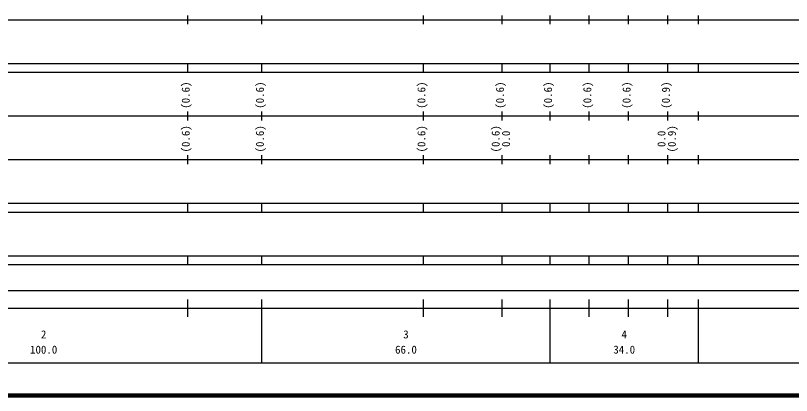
# Model space of a CAD drawing. Units: millimetres on the paper, enlarged 1000 times. Extents: x 40000 to 680000, y 20000 to 380000.
# Drawn here: x 211552 to 389317, y 20000 to 107000 of the extents above; entities that cross this region are included whole.
import ezdxf
from ezdxf.enums import TextEntityAlignment as Align

# ---------------------------------------------------------------- set-up
doc = ezdxf.new("R2010")
doc.units = ezdxf.units.MM
doc.header["$LTSCALE"] = 1000
doc.layers.add('M-TTL', color=2, linetype='Continuous', lineweight=140)
doc.layers.add('M-TTL-BAND', color=7, linetype='Continuous', lineweight=25)
doc.styles.add('ＭＳ ゴシック', font='')
doc.styles.get('ＭＳ ゴシック').set_extended_font_data('MS Gothic')

msp = doc.modelspace()

# ---------------------------------------------------------------- linework, layer by layer
at = {"layer": 'M-TTL'}
msp.add_line((40000, 20000), (680000, 20000), dxfattribs=at)
at = {"layer": 'M-TTL-BAND'}
for p, q in [((251000, 105000), (251000, 107000)), ((268000, 105000), (268000, 107000)), ((305000, 105000), (305000, 107000)), ((323000, 105000), (323000, 107000)), ((334000, 105000), (334000, 107000)), ((343000, 105000), (343000, 107000)), ((352000, 105000), (352000, 107000)), ((361000, 105000), (361000, 107000)), ((368000, 105000), (368000, 107000)), ((46000, 106000), (579000, 106000)), ((40000, 96000), (579000, 96000)), ((251000, 94000), (251000, 96000)), ((268000, 94000), (268000, 96000)), ((305000, 94000), (305000, 96000)), ((323000, 94000), (323000, 96000)), ((334000, 94000), (334000, 96000)), ((343000, 94000), (343000, 96000)), ((352000, 94000), (352000, 96000)), ((361000, 94000), (361000, 96000)), ((368000, 94000), (368000, 96000)), ((40000, 94000), (579000, 94000)), ((49000, 84000), (579000, 84000)), ((251000, 83000), (251000, 85000)), ((268000, 83000), (268000, 85000)), ((305000, 83000), (305000, 85000)), ((323000, 83000), (323000, 85000)), ((334000, 83000), (334000, 85000)), ((343000, 83000), (343000, 85000)), ((352000, 83000), (352000, 85000)), ((361000, 83000), (361000, 85000)), ((368000, 83000), (368000, 85000)), ((251000, 73000), (251000, 75000)), ((268000, 73000), (268000, 75000)), ((305000, 73000), (305000, 75000)), ((323000, 73000), (323000, 75000)), ((334000, 73000), (334000, 75000)), ((343000, 73000), (343000, 75000)), ((352000, 73000), (352000, 75000)), ((361000, 73000), (361000, 75000)), ((368000, 73000), (368000, 75000)), ((40000, 74000), (579000, 74000)), ((40000, 64000), (579000, 64000)), ((251000, 62000), (251000, 64000)), ((268000, 62000), (268000, 64000)), ((305000, 62000), (305000, 64000)), ((323000, 62000), (323000, 64000)), ((334000, 62000), (334000, 64000)), ((343000, 62000), (343000, 64000)), ((352000, 62000), (352000, 64000)), ((361000, 62000), (361000, 64000)), ((368000, 62000), (368000, 64000)), ((40000, 62000), (579000, 62000)), ((40000, 52000), (579000, 52000)), ((251000, 50000), (251000, 52000)), ((268000, 50000), (268000, 52000)), ((305000, 50000), (305000, 52000)), ((323000, 50000), (323000, 52000)), ((334000, 50000), (334000, 52000)), ((343000, 50000), (343000, 52000)), ((352000, 50000), (352000, 52000)), ((361000, 50000), (361000, 52000)), ((368000, 50000), (368000, 52000)), ((40000, 50000), (579000, 50000)), ((71000, 44000), (565000, 44000)), ((251000, 38000), (251000, 42000)), ((268000, 27500), (268000, 42000)), ((305000, 38000), (305000, 42000)), ((323000, 38000), (323000, 42000)), ((334000, 27500), (334000, 42000)), ((343000, 38000), (343000, 42000)), ((352000, 38000), (352000, 42000)), ((361000, 38000), (361000, 42000)), ((368000, 27500), (368000, 42000)), ((40000, 40000), (579000, 40000)), ((68000, 27500), (579000, 27500))]:
    msp.add_line(p, q, dxfattribs=at)

# ---------------------------------------------------------------- texts
at = {"layer": 'M-TTL-BAND', "style": 'ＭＳ ゴシック'}
for s, p in [('(0.6)', (252000, 88764)), ('(0.6)', (269000, 88764)), ('(0.6)', (306000, 88764)), ('(0.6)', (324000, 88764)), ('(0.6)', (335000, 88764)), ('(0.6)', (344000, 88764)), ('(0.6)', (353000, 88764)), ('(0.9)', (362000, 88764)), ('(0.6)', (252000, 78764)), ('(0.6)', (269000, 78764)), ('(0.6)', (306000, 78764)), ('(0.6)', (323000, 78764)), ('0.0', (325370, 78764)), ('0.0', (361000, 78764)), ('(0.9)', (363370, 78764))]:
    msp.add_text(s, height=1833, rotation=90, dxfattribs=at).set_placement(p, align=Align.BOTTOM_CENTER)
for s, p in [('2', (218000, 32523)), ('3', (301000, 32523)), ('4', (351000, 32523)), ('100.0', (218000, 29033)), ('66.0', (301000, 29033)), ('34.0', (351000, 29033))]:
    msp.add_text(s, height=1833, dxfattribs=at).set_placement(p, align=Align.BOTTOM_CENTER)

doc.saveas('drawing.dxf')
